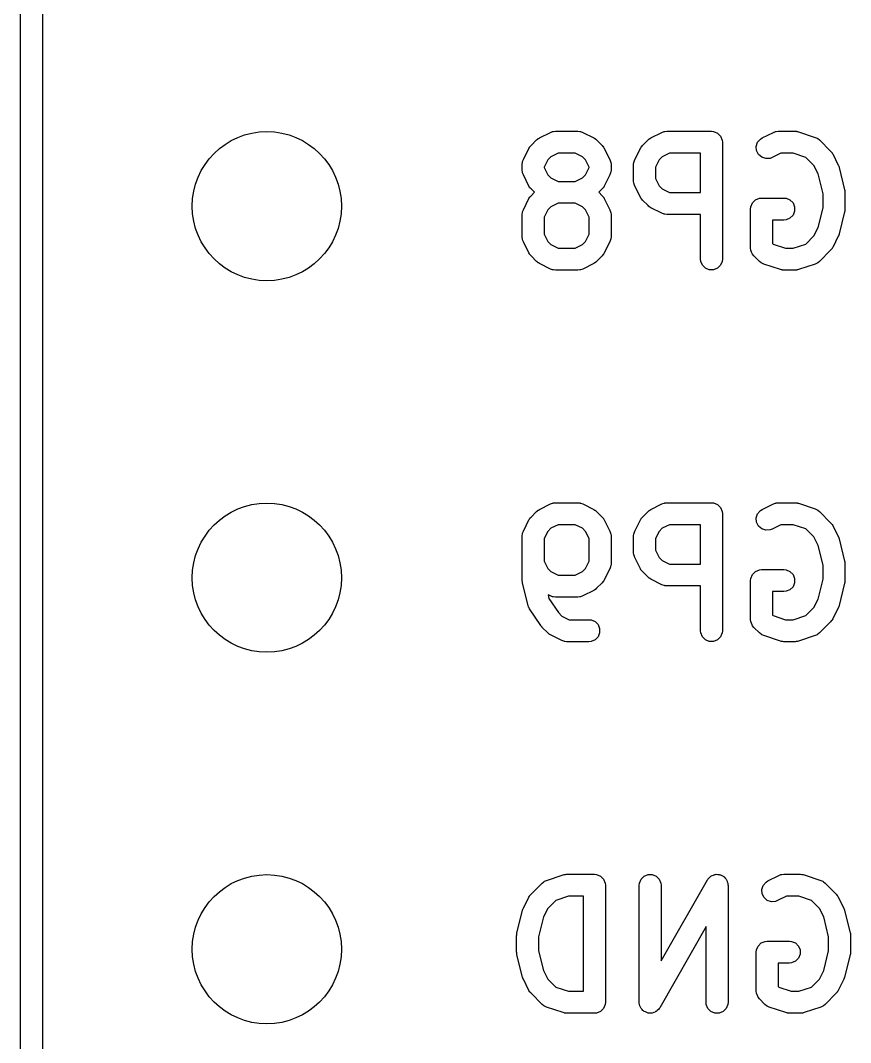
# Model space of a CAD drawing. Extents: x 101 to 222, y -128 to -44.
# Drawn here: x 198.82 to 204.49, y -82.81 to -75.82 of the extents above; entities that cross this region are included whole.
import ezdxf

# ---------------------------------------------------------------- set-up
doc = ezdxf.new("R2010")
doc.units = 0
doc.layers.add('BLACK', color=7, linetype='CONTINUOUS')

msp = doc.modelspace()

# ---------------------------------------------------------------- linework, layer by layer
at = {"layer": 'BLACK', "linetype": 'CONTINUOUS'}
for p, q in [((198.81625, -101.32375), (198.81625, -50.32375)), ((198.96625, -50.39875), (198.96625, -101.24875)), ((202.441518, -76.588963), (202.45525, -76.583708)), ((202.45525, -76.583708), (202.457937, -76.583517)), ((202.457937, -76.583517), (202.460427, -76.582486)), ((202.460427, -76.582486), (202.475059, -76.581045)), ((202.475059, -76.581045), (202.62744, -76.581045)), ((202.62744, -76.581045), (202.642072, -76.582486)), ((202.642072, -76.582486), (202.644561, -76.583517)), ((202.644561, -76.583517), (202.647249, -76.583708)), ((202.647249, -76.583708), (202.660981, -76.588963)), ((203.203422, -76.588963), (203.217154, -76.583708)), ((203.217154, -76.583708), (203.219841, -76.583517)), ((203.219841, -76.583517), (203.222331, -76.582486)), ((203.222331, -76.582486), (203.236963, -76.581045)), ((203.236963, -76.581045), (203.541725, -76.581045)), ((203.541725, -76.581045), (203.556357, -76.582486)), ((203.556357, -76.582486), (203.583393, -76.593685)), ((203.965327, -76.588963), (203.979059, -76.583708)), ((203.979059, -76.583708), (203.981746, -76.583517)), ((203.981746, -76.583517), (203.984236, -76.582486)), ((203.984236, -76.582486), (203.998868, -76.581045)), ((203.998868, -76.581045), (204.113154, -76.581045)), ((204.113154, -76.581045), (204.120559, -76.581774)), ((204.120559, -76.581774), (204.122534, -76.581634)), ((204.122534, -76.581634), (204.125131, -76.582224)), ((204.125131, -76.582224), (204.127786, -76.582486)), ((204.127786, -76.582486), (204.129617, -76.583244)), ((204.129617, -76.583244), (204.136871, -76.584894)), ((204.136871, -76.584894), (204.251157, -76.622989)), ((202.30774, -76.679202), (202.345835, -76.641107)), ((202.345835, -76.641107), (202.351584, -76.636388)), ((202.351584, -76.636388), (202.352884, -76.63489)), ((202.352884, -76.63489), (202.355143, -76.633468)), ((202.355143, -76.633468), (202.3572, -76.63178)), ((202.3572, -76.63178), (202.359027, -76.631022)), ((202.359027, -76.631022), (202.365327, -76.627058)), ((202.365327, -76.627058), (202.441518, -76.588963)), ((202.660981, -76.588963), (202.737171, -76.627058)), ((202.737171, -76.627058), (202.74347, -76.631022)), ((202.74347, -76.631022), (202.745298, -76.63178)), ((202.745298, -76.63178), (202.747354, -76.633468)), ((202.747354, -76.633468), (202.749614, -76.63489)), ((202.749614, -76.63489), (202.750913, -76.636388)), ((202.750913, -76.636388), (202.756663, -76.641107)), ((202.756663, -76.641107), (202.794758, -76.679202)), ((203.069645, -76.679202), (203.10774, -76.641107)), ((203.10774, -76.641107), (203.113489, -76.636388)), ((203.113489, -76.636388), (203.114789, -76.63489)), ((203.114789, -76.63489), (203.117048, -76.633468)), ((203.117048, -76.633468), (203.119105, -76.63178)), ((203.119105, -76.63178), (203.120932, -76.631022)), ((203.120932, -76.631022), (203.127232, -76.627058)), ((203.127232, -76.627058), (203.203422, -76.588963)), ((203.583393, -76.593685), (203.604085, -76.614377)), ((203.604085, -76.614377), (203.615284, -76.641413)), ((203.615284, -76.641413), (203.616725, -76.656045)), ((203.616725, -76.656045), (203.616725, -77.456045)), ((203.857521, -76.656998), (203.876694, -76.63489)), ((203.876694, -76.63489), (203.889137, -76.627058)), ((203.889137, -76.627058), (203.965327, -76.588963)), ((204.251157, -76.622989), (204.264582, -76.628983)), ((204.264582, -76.628983), (204.266617, -76.630748)), ((204.266617, -76.630748), (204.269108, -76.63178)), ((204.269108, -76.63178), (204.280473, -76.641107)), ((204.280473, -76.641107), (204.356663, -76.717297)), ((202.255596, -76.774885), (202.293691, -76.698694)), ((202.293691, -76.698694), (202.297655, -76.692394)), ((202.297655, -76.692394), (202.298413, -76.690567)), ((202.298413, -76.690567), (202.300101, -76.68851)), ((202.300101, -76.68851), (202.301523, -76.686251)), ((202.301523, -76.686251), (202.303021, -76.684951)), ((202.303021, -76.684951), (202.30774, -76.679202)), ((202.794758, -76.679202), (202.799478, -76.684954)), ((202.799478, -76.684954), (202.800974, -76.686251)), ((202.800974, -76.686251), (202.802393, -76.688505)), ((202.802393, -76.688505), (202.804085, -76.690567)), ((202.804085, -76.690567), (202.804843, -76.692397)), ((202.804843, -76.692397), (202.808807, -76.698694)), ((202.808807, -76.698694), (202.846903, -76.774884)), ((203.0175, -76.774885), (203.055596, -76.698694)), ((203.055596, -76.698694), (203.059559, -76.692397)), ((203.059559, -76.692397), (203.060318, -76.690567)), ((203.060318, -76.690567), (203.062009, -76.688505)), ((203.062009, -76.688505), (203.063429, -76.686251)), ((203.063429, -76.686251), (203.064924, -76.684954)), ((203.064924, -76.684954), (203.069645, -76.679202)), ((203.848267, -76.684759), (203.857521, -76.656998)), ((203.850341, -76.713949), (203.848267, -76.684759)), ((203.863428, -76.740124), (203.850341, -76.713949)), ((204.356663, -76.717297), (204.361383, -76.723047)), ((204.361383, -76.723047), (204.36288, -76.724346)), ((204.36288, -76.724346), (204.364299, -76.7266)), ((204.364299, -76.7266), (204.365991, -76.728662)), ((202.247678, -76.808426), (202.249119, -76.793794)), ((202.249119, -76.793794), (202.25015, -76.791304)), ((202.25015, -76.791304), (202.250341, -76.788617)), ((202.250341, -76.788617), (202.255596, -76.774885)), ((202.422412, -76.776661), (202.397678, -76.82613)), ((202.443294, -76.755779), (202.422412, -76.776661)), ((202.492764, -76.731045), (202.443294, -76.755779)), ((202.609735, -76.731045), (202.492764, -76.731045)), ((202.659203, -76.755779), (202.609735, -76.731045)), ((202.680086, -76.776662), (202.659203, -76.755779)), ((202.704821, -76.826131), (202.680086, -76.776662)), ((202.846903, -76.774884), (202.852158, -76.788616)), ((202.852158, -76.788616), (202.852349, -76.791305)), ((202.852349, -76.791305), (202.85338, -76.793794)), ((202.85338, -76.793794), (202.854821, -76.808426)), ((203.009582, -76.808426), (203.011023, -76.793794)), ((203.011023, -76.793794), (203.012053, -76.791305)), ((203.012053, -76.791305), (203.012245, -76.788616)), ((203.012245, -76.788616), (203.0175, -76.774885)), ((203.184317, -76.776661), (203.159582, -76.826131)), ((203.2052, -76.755779), (203.184317, -76.776661)), ((203.254668, -76.731045), (203.2052, -76.755779)), ((203.466725, -76.731045), (203.254668, -76.731045)), ((203.466725, -77.000092), (203.466725, -76.731045)), ((203.885536, -76.759297), (203.863428, -76.740124)), ((203.913297, -76.768551), (203.885536, -76.759297)), ((203.942487, -76.766477), (203.913297, -76.768551)), ((203.956219, -76.761222), (203.942487, -76.766477)), ((204.016573, -76.731045), (203.956219, -76.761222)), ((204.100984, -76.731045), (204.016573, -76.731045)), ((204.186926, -76.759692), (204.100984, -76.731045)), ((204.24199, -76.814756), (204.186926, -76.759692)), ((204.365991, -76.728662), (204.366749, -76.730494)), ((204.366749, -76.730494), (204.370712, -76.736789)), ((204.370712, -76.736789), (204.408807, -76.81298)), ((202.247678, -76.846521), (202.247678, -76.808426)), ((202.249119, -76.861153), (202.247678, -76.846521)), ((202.25015, -76.863642), (202.249119, -76.861153)), ((202.250341, -76.86633), (202.25015, -76.863642)), ((202.255596, -76.880062), (202.250341, -76.86633)), ((202.397678, -76.82613), (202.397678, -76.828816)), ((202.397678, -76.828816), (202.422412, -76.878284)), ((202.680085, -76.878285), (202.704821, -76.828815)), ((202.704821, -76.828815), (202.704821, -76.826131)), ((202.852157, -76.866331), (202.846902, -76.880063)), ((202.852347, -76.863644), (202.852157, -76.866331)), ((202.85338, -76.861153), (202.852347, -76.863644)), ((202.854821, -76.846521), (202.85338, -76.861153)), ((202.854821, -76.808426), (202.854821, -76.846521)), ((203.009582, -76.922711), (203.009582, -76.808426)), ((203.159582, -76.826131), (203.159582, -76.905005)), ((204.27096, -76.872695), (204.24199, -76.814756)), ((204.408807, -76.81298), (204.409216, -76.814049)), ((204.409216, -76.814049), (204.409539, -76.814485)), ((204.409539, -76.814485), (204.411737, -76.820636)), ((204.411737, -76.820636), (204.414062, -76.826712)), ((204.414062, -76.826712), (204.4141, -76.82725)), ((204.4141, -76.82725), (204.414486, -76.82833)), ((204.414486, -76.82833), (204.452582, -76.980712)), ((202.293691, -76.956252), (202.255596, -76.880062)), ((202.422412, -76.878284), (202.443295, -76.899168)), ((202.443295, -76.899168), (202.492764, -76.923902)), ((202.492764, -76.923902), (202.609735, -76.923902)), ((202.609735, -76.923902), (202.659202, -76.899168)), ((202.659202, -76.899168), (202.680085, -76.878285)), ((202.846902, -76.880063), (202.808807, -76.956253)), ((203.011023, -76.937343), (203.009582, -76.922711)), ((203.159582, -76.905005), (203.184317, -76.954475)), ((204.304821, -77.008137), (204.27096, -76.872695)), ((202.297654, -76.962548), (202.293691, -76.956252)), ((202.298412, -76.964378), (202.297654, -76.962548)), ((202.300101, -76.966436), (202.298412, -76.964378)), ((202.301523, -76.968695), (202.300101, -76.966436)), ((202.303021, -76.969994), (202.301523, -76.968695)), ((202.307739, -76.975743), (202.303021, -76.969994)), ((202.330897, -76.998901), (202.307739, -76.975743)), ((202.30774, -77.022059), (202.330897, -76.998901)), ((202.794759, -76.975743), (202.7716, -76.998901)), ((202.7716, -76.998901), (202.794758, -77.022059)), ((202.799479, -76.969991), (202.794759, -76.975743)), ((202.800974, -76.968695), (202.799479, -76.969991)), ((202.802393, -76.96644), (202.800974, -76.968695)), ((202.804086, -76.964378), (202.802393, -76.96644)), ((202.804844, -76.962547), (202.804086, -76.964378)), ((202.808807, -76.956253), (202.804844, -76.962547)), ((203.012053, -76.939831), (203.011023, -76.937343)), ((203.012245, -76.942521), (203.012053, -76.939831)), ((203.0175, -76.956252), (203.012245, -76.942521)), ((203.055596, -77.032443), (203.0175, -76.956252)), ((203.184317, -76.954475), (203.2052, -76.975358)), ((203.2052, -76.975358), (203.254668, -77.000092)), ((203.254668, -77.000092), (203.466725, -77.000092)), ((204.452582, -76.980712), (204.452957, -76.983248)), ((204.452957, -76.983248), (204.45338, -76.98427)), ((204.45338, -76.98427), (204.453922, -76.989782)), ((204.453922, -76.989782), (204.454732, -76.995256)), ((204.454732, -76.995256), (204.454569, -76.996348)), ((204.454569, -76.996348), (204.454821, -76.998902)), ((204.454821, -76.998902), (204.454821, -77.113188)), ((202.255596, -77.117742), (202.293691, -77.041551)), ((202.293691, -77.041551), (202.297655, -77.035251)), ((202.297655, -77.035251), (202.298413, -77.033424)), ((202.298413, -77.033424), (202.300101, -77.031367)), ((202.300101, -77.031367), (202.301523, -77.029108)), ((202.301523, -77.029108), (202.303021, -77.027808)), ((202.303021, -77.027808), (202.30774, -77.022059)), ((202.492764, -77.073902), (202.443294, -77.098636)), ((202.609735, -77.073902), (202.492764, -77.073902)), ((202.659203, -77.098636), (202.609735, -77.073902)), ((202.794758, -77.022059), (202.799478, -77.027811)), ((202.799478, -77.027811), (202.800974, -77.029108)), ((202.800974, -77.029108), (202.802393, -77.031362)), ((202.802393, -77.031362), (202.804085, -77.033424)), ((202.804085, -77.033424), (202.804843, -77.035254)), ((202.804843, -77.035254), (202.808807, -77.041551)), ((202.808807, -77.041551), (202.846903, -77.117741)), ((203.059559, -77.038739), (203.055596, -77.032443)), ((203.060318, -77.04057), (203.059559, -77.038739)), ((203.062009, -77.042631), (203.060318, -77.04057)), ((203.063429, -77.044886), (203.062009, -77.042631)), ((203.064924, -77.046182), (203.063429, -77.044886)), ((203.069645, -77.051935), (203.064924, -77.046182)), ((203.10774, -77.09003), (203.069645, -77.051935)), ((203.811023, -77.098556), (203.822222, -77.07152)), ((203.822222, -77.07152), (203.842914, -77.050828)), ((203.842914, -77.050828), (203.86995, -77.039629)), ((203.86995, -77.039629), (203.884582, -77.038188)), ((203.884582, -77.038188), (204.036963, -77.038188)), ((204.036963, -77.038188), (204.051595, -77.039629)), ((204.051595, -77.039629), (204.078631, -77.050828)), ((204.078631, -77.050828), (204.099323, -77.07152)), ((204.099323, -77.07152), (204.110522, -77.098556)), ((204.304821, -77.103952), (204.304821, -77.008137)), ((202.247678, -77.151283), (202.249119, -77.136651)), ((202.249119, -77.136651), (202.25015, -77.134161)), ((202.25015, -77.134161), (202.250341, -77.131474)), ((202.250341, -77.131474), (202.255596, -77.117742)), ((202.422412, -77.119518), (202.397678, -77.168987)), ((202.443294, -77.098636), (202.422412, -77.119518)), ((202.680086, -77.119519), (202.659203, -77.098636)), ((202.704821, -77.168988), (202.680086, -77.119519)), ((202.846903, -77.117741), (202.852158, -77.131473)), ((202.852158, -77.131473), (202.852349, -77.134162)), ((202.852349, -77.134162), (202.85338, -77.136651)), ((202.85338, -77.136651), (202.854821, -77.151283)), ((203.113489, -77.094748), (203.10774, -77.09003)), ((203.114789, -77.096247), (203.113489, -77.094748)), ((203.117048, -77.097668), (203.114789, -77.096247)), ((203.119105, -77.099357), (203.117048, -77.097668)), ((203.120932, -77.100114), (203.119105, -77.099357)), ((203.127232, -77.104079), (203.120932, -77.100114)), ((203.203422, -77.142174), (203.127232, -77.104079)), ((203.217154, -77.147429), (203.203422, -77.142174)), ((203.809582, -77.113188), (203.811023, -77.098556)), ((203.809582, -77.379854), (203.809582, -77.113188)), ((204.110522, -77.12782), (204.099323, -77.154856)), ((204.110522, -77.098556), (204.110522, -77.12782)), ((204.27096, -77.239393), (204.304821, -77.103952)), ((204.452582, -77.131378), (204.414486, -77.28376)), ((204.452957, -77.128841), (204.452582, -77.131378)), ((204.45338, -77.12782), (204.452957, -77.128841)), ((204.453922, -77.122307), (204.45338, -77.12782)), ((204.454732, -77.116834), (204.453922, -77.122307)), ((204.454821, -77.113188), (204.454569, -77.115741)), ((204.454569, -77.115741), (204.454732, -77.116834)), ((202.247678, -77.303664), (202.247678, -77.151283)), ((202.397678, -77.168987), (202.397678, -77.285959)), ((202.704821, -77.285958), (202.704821, -77.168988)), ((202.854821, -77.151283), (202.854821, -77.303664)), ((203.219841, -77.147619), (203.217154, -77.147429)), ((203.222331, -77.148651), (203.219841, -77.147619)), ((203.236963, -77.150092), (203.222331, -77.148651)), ((203.466725, -77.150092), (203.236963, -77.150092)), ((203.466725, -77.456045), (203.466725, -77.150092)), ((204.036963, -77.188188), (203.959582, -77.188188)), ((203.959582, -77.188188), (203.959582, -77.348788)), ((204.051595, -77.186747), (204.036963, -77.188188)), ((204.078631, -77.175548), (204.051595, -77.186747)), ((204.099323, -77.154856), (204.078631, -77.175548)), ((204.24199, -77.297332), (204.27096, -77.239393)), ((204.414062, -77.285378), (204.411737, -77.291453)), ((204.4141, -77.284839), (204.414062, -77.285378)), ((204.414486, -77.28376), (204.4141, -77.284839)), ((202.249119, -77.318296), (202.247678, -77.303664)), ((202.25015, -77.320785), (202.249119, -77.318296)), ((202.250341, -77.323473), (202.25015, -77.320785)), ((202.255596, -77.337205), (202.250341, -77.323473)), ((202.293691, -77.413395), (202.255596, -77.337205)), ((202.397678, -77.285959), (202.422412, -77.335427)), ((202.422412, -77.335427), (202.443295, -77.356311)), ((202.659202, -77.356311), (202.680085, -77.335428)), ((202.680085, -77.335428), (202.704821, -77.285958)), ((202.846902, -77.337206), (202.808807, -77.413396)), ((202.852157, -77.323474), (202.846902, -77.337206)), ((202.852347, -77.320787), (202.852157, -77.323474)), ((202.85338, -77.318296), (202.852347, -77.320787)), ((202.854821, -77.303664), (202.85338, -77.318296)), ((203.959582, -77.348788), (203.963192, -77.352398)), ((203.963192, -77.352398), (204.049133, -77.381045)), ((204.100984, -77.381045), (204.186925, -77.352398)), ((204.186925, -77.352398), (204.24199, -77.297332)), ((204.408807, -77.29911), (204.370712, -77.3753)), ((204.409216, -77.29804), (204.408807, -77.29911)), ((204.409539, -77.297605), (204.409216, -77.29804)), ((204.411737, -77.291453), (204.409539, -77.297605)), ((202.297654, -77.419691), (202.293691, -77.413395)), ((202.298412, -77.421521), (202.297654, -77.419691)), ((202.300101, -77.423579), (202.298412, -77.421521)), ((202.301523, -77.425838), (202.300101, -77.423579)), ((202.443295, -77.356311), (202.492764, -77.381045)), ((202.492764, -77.381045), (202.609735, -77.381045)), ((202.609735, -77.381045), (202.659202, -77.356311)), ((202.802393, -77.423583), (202.800974, -77.425838)), ((202.804086, -77.421521), (202.802393, -77.423583)), ((202.804844, -77.41969), (202.804086, -77.421521)), ((202.808807, -77.413396), (202.804844, -77.41969)), ((203.811023, -77.394486), (203.809582, -77.379854)), ((203.816172, -77.406916), (203.811023, -77.394486)), ((203.822222, -77.421522), (203.816172, -77.406916)), ((203.831549, -77.432887), (203.822222, -77.421522)), ((204.049133, -77.381045), (204.100984, -77.381045)), ((204.356664, -77.394791), (204.280473, -77.470983)), ((204.361381, -77.389042), (204.356664, -77.394791)), ((204.36288, -77.387743), (204.361381, -77.389042)), ((204.364301, -77.385484), (204.36288, -77.387743)), ((204.365991, -77.383426), (204.364301, -77.385484)), ((204.366748, -77.381596), (204.365991, -77.383426)), ((204.370712, -77.3753), (204.366748, -77.381596)), ((202.303021, -77.427137), (202.301523, -77.425838)), ((202.307739, -77.432886), (202.303021, -77.427137)), ((202.345834, -77.470982), (202.307739, -77.432886)), ((202.351585, -77.475702), (202.345834, -77.470982)), ((202.352884, -77.4772), (202.351585, -77.475702)), ((202.355139, -77.478619), (202.352884, -77.4772)), ((202.357199, -77.48031), (202.355139, -77.478619)), ((202.359029, -77.481068), (202.357199, -77.48031)), ((202.365327, -77.485032), (202.359029, -77.481068)), ((202.441518, -77.523127), (202.365327, -77.485032)), ((202.737171, -77.485032), (202.660981, -77.523127)), ((202.74347, -77.481067), (202.737171, -77.485032)), ((202.745298, -77.48031), (202.74347, -77.481067)), ((202.747354, -77.478622), (202.745298, -77.48031)), ((202.749614, -77.4772), (202.747354, -77.478622)), ((202.750914, -77.4757), (202.749614, -77.4772)), ((202.756664, -77.470982), (202.750914, -77.4757)), ((202.794759, -77.432886), (202.756664, -77.470982)), ((202.799479, -77.427134), (202.794759, -77.432886)), ((202.800974, -77.425838), (202.799479, -77.427134)), ((203.468166, -77.470677), (203.466725, -77.456045)), ((203.479365, -77.497713), (203.468166, -77.470677)), ((203.615284, -77.470677), (203.604085, -77.497713)), ((203.616725, -77.456045), (203.615284, -77.470677)), ((203.869645, -77.470983), (203.831549, -77.432887)), ((203.88101, -77.480311), (203.869645, -77.470983)), ((203.8835, -77.481342), (203.88101, -77.480311)), ((203.885535, -77.483107), (203.8835, -77.481342)), ((203.898961, -77.489101), (203.885535, -77.483107)), ((204.013246, -77.527196), (203.898961, -77.489101)), ((204.251157, -77.489101), (204.136871, -77.527196)), ((204.264582, -77.483107), (204.251157, -77.489101)), ((204.266617, -77.481341), (204.264582, -77.483107)), ((204.269108, -77.48031), (204.266617, -77.481341)), ((204.280473, -77.470983), (204.269108, -77.48031)), ((202.45525, -77.528382), (202.441518, -77.523127)), ((202.457937, -77.528572), (202.45525, -77.528382)), ((202.460427, -77.529604), (202.457937, -77.528572)), ((202.475059, -77.531045), (202.460427, -77.529604)), ((202.62744, -77.531045), (202.475059, -77.531045)), ((202.642072, -77.529604), (202.62744, -77.531045)), ((202.644561, -77.528572), (202.642072, -77.529604)), ((202.647249, -77.528382), (202.644561, -77.528572)), ((202.660981, -77.523127), (202.647249, -77.528382)), ((203.500057, -77.518405), (203.479365, -77.497713)), ((203.527093, -77.529604), (203.500057, -77.518405)), ((203.556357, -77.529604), (203.527093, -77.529604)), ((203.583393, -77.518405), (203.556357, -77.529604)), ((203.604085, -77.497713), (203.583393, -77.518405)), ((204.020499, -77.528845), (204.013246, -77.527196)), ((204.022331, -77.529604), (204.020499, -77.528845)), ((204.024985, -77.529865), (204.022331, -77.529604)), ((204.027583, -77.530456), (204.024985, -77.529865)), ((204.029557, -77.530315), (204.027583, -77.530456)), ((204.036963, -77.531045), (204.029557, -77.530315)), ((204.113154, -77.531045), (204.036963, -77.531045)), ((204.120559, -77.530315), (204.113154, -77.531045)), ((204.122534, -77.530456), (204.120559, -77.530315)), ((204.125131, -77.529865), (204.122534, -77.530456)), ((204.127786, -77.529604), (204.125131, -77.529865)), ((204.129617, -77.528845), (204.127786, -77.529604)), ((204.136871, -77.527196), (204.129617, -77.528845)), ((202.355143, -79.173468), (202.3572, -79.17178)), ((202.3572, -79.17178), (202.359027, -79.171022)), ((202.359027, -79.171022), (202.365327, -79.167058)), ((202.365327, -79.167058), (202.441518, -79.128963)), ((202.441518, -79.128963), (202.45525, -79.123708)), ((202.45525, -79.123708), (202.457937, -79.123517)), ((202.457937, -79.123517), (202.460427, -79.122486)), ((202.460427, -79.122486), (202.475059, -79.121045)), ((202.475059, -79.121045), (202.62744, -79.121045)), ((202.62744, -79.121045), (202.642072, -79.122486)), ((202.642072, -79.122486), (202.644561, -79.123517)), ((202.644561, -79.123517), (202.647249, -79.123708)), ((202.647249, -79.123708), (202.660981, -79.128963)), ((202.660981, -79.128963), (202.737171, -79.167058)), ((202.737171, -79.167058), (202.74347, -79.171022)), ((202.74347, -79.171022), (202.745298, -79.17178)), ((202.745298, -79.17178), (202.747354, -79.173468)), ((203.117048, -79.173468), (203.119105, -79.17178)), ((203.119105, -79.17178), (203.120932, -79.171022)), ((203.120932, -79.171022), (203.127232, -79.167058)), ((203.127232, -79.167058), (203.203422, -79.128963)), ((203.203422, -79.128963), (203.217154, -79.123708)), ((203.217154, -79.123708), (203.219841, -79.123517)), ((203.219841, -79.123517), (203.222331, -79.122486)), ((203.222331, -79.122486), (203.236963, -79.121045)), ((203.236963, -79.121045), (203.541725, -79.121045)), ((203.541725, -79.121045), (203.556357, -79.122486)), ((203.556357, -79.122486), (203.583393, -79.133685)), ((203.583393, -79.133685), (203.604085, -79.154377)), ((203.604085, -79.154377), (203.615284, -79.181413)), ((203.876694, -79.17489), (203.889137, -79.167058)), ((203.889137, -79.167058), (203.965327, -79.128963)), ((203.965327, -79.128963), (203.979059, -79.123708)), ((203.979059, -79.123708), (203.981746, -79.123517)), ((203.981746, -79.123517), (203.984236, -79.122486)), ((203.984236, -79.122486), (203.998868, -79.121045)), ((203.998868, -79.121045), (204.113154, -79.121045)), ((204.113154, -79.121045), (204.120559, -79.121774)), ((204.120559, -79.121774), (204.122534, -79.121634)), ((204.122534, -79.121634), (204.125131, -79.122224)), ((204.125131, -79.122224), (204.127786, -79.122486)), ((204.127786, -79.122486), (204.129617, -79.123244)), ((204.129617, -79.123244), (204.136871, -79.124894)), ((204.136871, -79.124894), (204.251157, -79.162989)), ((204.251157, -79.162989), (204.264582, -79.168983)), ((204.264582, -79.168983), (204.266617, -79.170748)), ((204.266617, -79.170748), (204.269108, -79.17178)), ((204.269108, -79.17178), (204.280473, -79.181107)), ((202.255596, -79.314885), (202.293691, -79.238694)), ((202.293691, -79.238694), (202.297655, -79.232394)), ((202.297655, -79.232394), (202.298413, -79.230567)), ((202.298413, -79.230567), (202.300101, -79.22851)), ((202.300101, -79.22851), (202.301523, -79.226251)), ((202.301523, -79.226251), (202.303021, -79.224951)), ((202.303021, -79.224951), (202.30774, -79.219202)), ((202.30774, -79.219202), (202.345835, -79.181107)), ((202.345835, -79.181107), (202.351584, -79.176388)), ((202.351584, -79.176388), (202.352884, -79.17489)), ((202.352884, -79.17489), (202.355143, -79.173468)), ((202.747354, -79.173468), (202.749614, -79.17489)), ((202.749614, -79.17489), (202.750913, -79.176388)), ((202.750913, -79.176388), (202.756663, -79.181107)), ((202.756663, -79.181107), (202.794758, -79.219202)), ((202.794758, -79.219202), (202.799478, -79.224954)), ((202.799478, -79.224954), (202.800974, -79.226251)), ((202.800974, -79.226251), (202.802393, -79.228505)), ((202.802393, -79.228505), (202.804085, -79.230567)), ((202.804085, -79.230567), (202.804843, -79.232397)), ((202.804843, -79.232397), (202.808807, -79.238694)), ((202.808807, -79.238694), (202.846903, -79.314884)), ((203.0175, -79.314885), (203.055596, -79.238694)), ((203.055596, -79.238694), (203.059559, -79.232397)), ((203.059559, -79.232397), (203.060318, -79.230567)), ((203.060318, -79.230567), (203.062009, -79.228505)), ((203.062009, -79.228505), (203.063429, -79.226251)), ((203.063429, -79.226251), (203.064924, -79.224954)), ((203.064924, -79.224954), (203.069645, -79.219202)), ((203.069645, -79.219202), (203.10774, -79.181107)), ((203.10774, -79.181107), (203.113489, -79.176388)), ((203.113489, -79.176388), (203.114789, -79.17489)), ((203.114789, -79.17489), (203.117048, -79.173468)), ((203.615284, -79.181413), (203.616725, -79.196045)), ((203.616725, -79.196045), (203.616725, -79.996045)), ((203.848267, -79.224759), (203.857521, -79.196998)), ((203.850341, -79.253949), (203.848267, -79.224759)), ((203.857521, -79.196998), (203.876694, -79.17489)), ((204.280473, -79.181107), (204.356663, -79.257297)), ((202.443294, -79.295779), (202.422412, -79.316661)), ((202.492764, -79.271045), (202.443294, -79.295779)), ((202.609735, -79.271045), (202.492764, -79.271045)), ((202.659203, -79.295779), (202.609735, -79.271045)), ((202.680086, -79.316662), (202.659203, -79.295779)), ((203.2052, -79.295779), (203.184317, -79.316661)), ((203.254668, -79.271045), (203.2052, -79.295779)), ((203.466725, -79.271045), (203.254668, -79.271045)), ((203.466725, -79.540092), (203.466725, -79.271045)), ((203.863428, -79.280124), (203.850341, -79.253949)), ((203.885536, -79.299297), (203.863428, -79.280124)), ((203.913297, -79.308551), (203.885536, -79.299297)), ((203.942487, -79.306477), (203.913297, -79.308551)), ((203.956219, -79.301222), (203.942487, -79.306477)), ((204.016573, -79.271045), (203.956219, -79.301222)), ((204.100984, -79.271045), (204.016573, -79.271045)), ((204.186926, -79.299692), (204.100984, -79.271045)), ((204.24199, -79.354756), (204.186926, -79.299692)), ((204.356663, -79.257297), (204.361383, -79.263047)), ((204.361383, -79.263047), (204.36288, -79.264346)), ((204.36288, -79.264346), (204.364299, -79.2666)), ((204.364299, -79.2666), (204.365991, -79.268662)), ((204.365991, -79.268662), (204.366749, -79.270494)), ((204.366749, -79.270494), (204.370712, -79.276789)), ((204.370712, -79.276789), (204.408807, -79.35298)), ((202.247678, -79.348426), (202.249119, -79.333794)), ((202.247678, -79.653188), (202.247678, -79.348426)), ((202.249119, -79.333794), (202.25015, -79.331304)), ((202.25015, -79.331304), (202.250341, -79.328617)), ((202.250341, -79.328617), (202.255596, -79.314885)), ((202.422412, -79.316661), (202.397678, -79.36613)), ((202.397678, -79.36613), (202.397678, -79.521197)), ((202.704821, -79.366131), (202.680086, -79.316662)), ((202.704821, -79.521196), (202.704821, -79.366131)), ((202.846903, -79.314884), (202.852158, -79.328616)), ((202.852158, -79.328616), (202.852349, -79.331305)), ((202.852349, -79.331305), (202.85338, -79.333794)), ((202.85338, -79.333794), (202.854821, -79.348426)), ((202.854821, -79.348426), (202.854821, -79.538902)), ((203.009582, -79.348426), (203.011023, -79.333794)), ((203.009582, -79.462711), (203.009582, -79.348426)), ((203.011023, -79.333794), (203.012053, -79.331305)), ((203.012053, -79.331305), (203.012245, -79.328616)), ((203.012245, -79.328616), (203.0175, -79.314885)), ((203.184317, -79.316661), (203.159582, -79.366131)), ((203.159582, -79.366131), (203.159582, -79.445005)), ((204.27096, -79.412695), (204.24199, -79.354756)), ((204.408807, -79.35298), (204.409216, -79.354049)), ((204.409216, -79.354049), (204.409539, -79.354485)), ((204.409539, -79.354485), (204.411737, -79.360636)), ((204.411737, -79.360636), (204.414062, -79.366712)), ((204.414062, -79.366712), (204.4141, -79.36725)), ((204.4141, -79.36725), (204.414486, -79.36833)), ((204.414486, -79.36833), (204.452582, -79.520712)), ((203.159582, -79.445005), (203.184317, -79.494475)), ((204.304821, -79.548137), (204.27096, -79.412695)), ((202.397678, -79.521197), (202.422412, -79.570665)), ((202.680085, -79.570666), (202.704821, -79.521196)), ((203.011023, -79.477343), (203.009582, -79.462711)), ((203.012053, -79.479831), (203.011023, -79.477343)), ((203.012245, -79.482521), (203.012053, -79.479831)), ((203.0175, -79.496252), (203.012245, -79.482521)), ((203.055596, -79.572443), (203.0175, -79.496252)), ((203.184317, -79.494475), (203.2052, -79.515358)), ((203.2052, -79.515358), (203.254668, -79.540092)), ((204.452582, -79.520712), (204.452957, -79.523248)), ((202.422412, -79.570665), (202.443295, -79.591549)), ((202.443295, -79.591549), (202.492764, -79.616283)), ((202.609735, -79.616283), (202.659202, -79.591549)), ((202.659202, -79.591549), (202.680085, -79.570666)), ((202.846902, -79.572444), (202.808807, -79.648634)), ((202.852157, -79.558712), (202.846902, -79.572444)), ((202.852347, -79.556025), (202.852157, -79.558712)), ((202.85338, -79.553534), (202.852347, -79.556025)), ((202.854821, -79.538902), (202.85338, -79.553534)), ((203.059559, -79.578739), (203.055596, -79.572443)), ((203.060318, -79.58057), (203.059559, -79.578739)), ((203.062009, -79.582631), (203.060318, -79.58057)), ((203.063429, -79.584886), (203.062009, -79.582631)), ((203.064924, -79.586182), (203.063429, -79.584886)), ((203.069645, -79.591935), (203.064924, -79.586182)), ((203.254668, -79.540092), (203.466725, -79.540092)), ((203.822222, -79.61152), (203.842914, -79.590828)), ((203.842914, -79.590828), (203.86995, -79.579629)), ((203.86995, -79.579629), (203.884582, -79.578188)), ((203.884582, -79.578188), (204.036963, -79.578188)), ((204.036963, -79.578188), (204.051595, -79.579629)), ((204.051595, -79.579629), (204.078631, -79.590828)), ((204.078631, -79.590828), (204.099323, -79.61152)), ((204.304821, -79.643952), (204.304821, -79.548137)), ((204.452957, -79.523248), (204.45338, -79.52427)), ((204.45338, -79.52427), (204.453922, -79.529782)), ((204.453922, -79.529782), (204.454732, -79.535256)), ((204.454732, -79.535256), (204.454569, -79.536348)), ((204.454569, -79.536348), (204.454821, -79.538902)), ((204.454821, -79.538902), (204.454821, -79.653188)), ((202.247929, -79.655741), (202.247678, -79.653188)), ((202.247767, -79.656833), (202.247929, -79.655741)), ((202.248575, -79.662305), (202.247767, -79.656833)), ((202.492764, -79.616283), (202.609735, -79.616283)), ((202.800974, -79.661076), (202.799479, -79.662372)), ((202.802393, -79.658821), (202.800974, -79.661076)), ((202.804086, -79.656759), (202.802393, -79.658821)), ((202.804844, -79.654928), (202.804086, -79.656759)), ((202.808807, -79.648634), (202.804844, -79.654928)), ((203.10774, -79.63003), (203.069645, -79.591935)), ((203.113489, -79.634748), (203.10774, -79.63003)), ((203.114789, -79.636247), (203.113489, -79.634748)), ((203.117048, -79.637668), (203.114789, -79.636247)), ((203.119105, -79.639357), (203.117048, -79.637668)), ((203.120932, -79.640114), (203.119105, -79.639357)), ((203.127232, -79.644079), (203.120932, -79.640114)), ((203.203422, -79.682174), (203.127232, -79.644079)), ((203.809582, -79.653188), (203.811023, -79.638556)), ((203.809582, -79.919854), (203.809582, -79.653188)), ((203.811023, -79.638556), (203.822222, -79.61152)), ((204.099323, -79.61152), (204.110522, -79.638556)), ((204.110522, -79.638556), (204.110522, -79.66782)), ((204.27096, -79.779393), (204.304821, -79.643952)), ((204.454732, -79.656834), (204.453922, -79.662307)), ((204.454821, -79.653188), (204.454569, -79.655741)), ((204.454569, -79.655741), (204.454732, -79.656834)), ((202.249119, -79.66782), (202.248575, -79.662305)), ((202.249542, -79.668841), (202.249119, -79.66782)), ((202.249917, -79.671378), (202.249542, -79.668841)), ((202.288012, -79.823759), (202.249917, -79.671378)), ((202.737171, -79.72027), (202.660981, -79.758365)), ((202.74347, -79.716305), (202.737171, -79.72027)), ((202.745298, -79.715548), (202.74347, -79.716305)), ((202.747354, -79.71386), (202.745298, -79.715548)), ((202.749614, -79.712438), (202.747354, -79.71386)), ((202.750914, -79.710938), (202.749614, -79.712438)), ((202.756664, -79.70622), (202.750914, -79.710938)), ((202.794759, -79.668124), (202.756664, -79.70622)), ((202.799479, -79.662372), (202.794759, -79.668124)), ((203.217154, -79.687429), (203.203422, -79.682174)), ((203.219841, -79.687619), (203.217154, -79.687429)), ((203.222331, -79.688651), (203.219841, -79.687619)), ((203.236963, -79.690092), (203.222331, -79.688651)), ((203.466725, -79.690092), (203.236963, -79.690092)), ((203.466725, -79.996045), (203.466725, -79.690092)), ((204.036963, -79.728188), (203.959582, -79.728188)), ((203.959582, -79.728188), (203.959582, -79.888788)), ((204.051595, -79.726747), (204.036963, -79.728188)), ((204.078631, -79.715548), (204.051595, -79.726747)), ((204.099323, -79.694856), (204.078631, -79.715548)), ((204.110522, -79.66782), (204.099323, -79.694856)), ((204.452582, -79.671378), (204.414486, -79.82376)), ((204.452957, -79.668841), (204.452582, -79.671378)), ((204.45338, -79.66782), (204.452957, -79.668841)), ((204.453922, -79.662307), (204.45338, -79.66782)), ((202.441518, -79.758365), (202.424103, -79.749658)), ((202.424103, -79.749658), (202.430383, -79.774775)), ((202.430383, -79.774775), (202.495249, -79.872074)), ((202.45525, -79.76362), (202.441518, -79.758365)), ((202.457937, -79.76381), (202.45525, -79.76362)), ((202.460427, -79.764842), (202.457937, -79.76381)), ((202.475059, -79.766283), (202.460427, -79.764842)), ((202.62744, -79.766283), (202.475059, -79.766283)), ((202.642072, -79.764842), (202.62744, -79.766283)), ((202.644561, -79.76381), (202.642072, -79.764842)), ((202.647249, -79.76362), (202.644561, -79.76381)), ((202.660981, -79.758365), (202.647249, -79.76362)), ((204.24199, -79.837332), (204.27096, -79.779393)), ((202.291092, -79.832381), (202.288012, -79.823759)), ((202.291452, -79.834198), (202.291092, -79.832381)), ((202.29233, -79.835845), (202.291452, -79.834198)), ((202.292959, -79.837605), (202.29233, -79.835845)), ((202.294062, -79.839093), (202.292959, -79.837605)), ((202.298369, -79.847172), (202.294062, -79.839093)), ((202.374559, -79.961456), (202.298369, -79.847172)), ((204.186925, -79.892398), (204.24199, -79.837332)), ((204.408807, -79.83911), (204.370712, -79.9153)), ((204.409216, -79.83804), (204.408807, -79.83911)), ((204.409539, -79.837605), (204.409216, -79.83804)), ((204.411737, -79.831453), (204.409539, -79.837605)), ((204.414062, -79.825378), (204.411737, -79.831453)), ((204.4141, -79.824839), (204.414062, -79.825378)), ((204.414486, -79.82376), (204.4141, -79.824839)), ((202.495249, -79.872074), (202.519486, -79.896311)), ((202.519486, -79.896311), (202.568954, -79.921045)), ((202.568954, -79.921045), (202.70363, -79.921045)), ((202.70363, -79.921045), (202.718262, -79.922486)), ((202.718262, -79.922486), (202.745298, -79.933685)), ((202.745298, -79.933685), (202.76599, -79.954377)), ((203.811023, -79.934486), (203.809582, -79.919854)), ((203.812537, -79.938141), (203.811023, -79.934486)), ((203.822222, -79.961522), (203.812537, -79.938141)), ((203.959582, -79.888788), (203.963192, -79.892398)), ((203.963192, -79.892398), (204.049133, -79.921045)), ((204.049133, -79.921045), (204.100984, -79.921045)), ((204.100984, -79.921045), (204.186925, -79.892398)), ((204.356664, -79.934791), (204.280473, -80.010983)), ((204.361381, -79.929042), (204.356664, -79.934791)), ((204.36288, -79.927743), (204.361381, -79.929042)), ((204.364301, -79.925484), (204.36288, -79.927743)), ((204.365991, -79.923426), (204.364301, -79.925484)), ((204.366748, -79.921596), (204.365991, -79.923426)), ((204.370712, -79.9153), (204.366748, -79.921596)), ((202.374592, -79.961497), (202.374559, -79.961456)), ((202.374603, -79.961522), (202.374592, -79.961497)), ((202.379244, -79.967178), (202.374603, -79.961522)), ((202.383874, -79.972831), (202.379244, -79.967178)), ((202.383896, -79.972845), (202.383874, -79.972831)), ((202.38393, -79.972887), (202.383896, -79.972845)), ((202.422026, -80.010983), (202.38393, -79.972887)), ((202.427776, -80.015703), (202.422026, -80.010983)), ((202.76599, -79.954377), (202.777189, -79.981413)), ((202.777189, -80.010677), (202.76599, -80.037713)), ((202.777189, -79.981413), (202.777189, -80.010677)), ((203.468166, -80.010677), (203.466725, -79.996045)), ((203.479365, -80.037713), (203.468166, -80.010677)), ((203.615284, -80.010677), (203.604085, -80.037713)), ((203.616725, -79.996045), (203.615284, -80.010677)), ((203.831549, -79.972887), (203.822222, -79.961522)), ((203.869645, -80.010983), (203.831549, -79.972887)), ((203.88101, -80.020311), (203.869645, -80.010983)), ((204.280473, -80.010983), (204.269108, -80.02031)), ((202.429075, -80.0172), (202.427776, -80.015703)), ((202.431329, -80.018619), (202.429075, -80.0172)), ((202.433391, -80.020311), (202.431329, -80.018619)), ((202.435223, -80.021069), (202.433391, -80.020311)), ((202.441518, -80.025032), (202.435223, -80.021069)), ((202.517708, -80.063127), (202.441518, -80.025032)), ((202.53144, -80.068382), (202.517708, -80.063127)), ((202.534127, -80.068572), (202.53144, -80.068382)), ((202.536617, -80.069604), (202.534127, -80.068572)), ((202.551249, -80.071045), (202.536617, -80.069604)), ((202.70363, -80.071045), (202.551249, -80.071045)), ((202.718262, -80.069604), (202.70363, -80.071045)), ((202.745298, -80.058405), (202.718262, -80.069604)), ((202.76599, -80.037713), (202.745298, -80.058405)), ((203.500057, -80.058405), (203.479365, -80.037713)), ((203.527093, -80.069604), (203.500057, -80.058405)), ((203.556357, -80.069604), (203.527093, -80.069604)), ((203.583393, -80.058405), (203.556357, -80.069604)), ((203.604085, -80.037713), (203.583393, -80.058405)), ((203.8835, -80.021342), (203.88101, -80.020311)), ((203.885535, -80.023107), (203.8835, -80.021342)), ((203.898961, -80.029101), (203.885535, -80.023107)), ((204.013246, -80.067196), (203.898961, -80.029101)), ((204.020499, -80.068845), (204.013246, -80.067196)), ((204.022331, -80.069604), (204.020499, -80.068845)), ((204.024985, -80.069865), (204.022331, -80.069604)), ((204.027583, -80.070456), (204.024985, -80.069865)), ((204.029557, -80.070315), (204.027583, -80.070456)), ((204.036963, -80.071045), (204.029557, -80.070315)), ((204.113154, -80.071045), (204.036963, -80.071045)), ((204.120559, -80.070315), (204.113154, -80.071045)), ((204.122534, -80.070456), (204.120559, -80.070315)), ((204.125131, -80.069865), (204.122534, -80.070456)), ((204.127786, -80.069604), (204.125131, -80.069865)), ((204.129617, -80.068845), (204.127786, -80.069604)), ((204.136871, -80.067196), (204.129617, -80.068845)), ((204.251157, -80.029101), (204.136871, -80.067196)), ((204.264582, -80.023107), (204.251157, -80.029101)), ((204.266617, -80.021341), (204.264582, -80.023107)), ((204.269108, -80.02031), (204.266617, -80.021341)), ((202.413246, -81.702989), (202.527532, -81.664894)), ((202.527532, -81.664894), (202.534785, -81.663244)), ((202.534785, -81.663244), (202.536617, -81.662486)), ((202.536617, -81.662486), (202.539271, -81.662224)), ((202.539271, -81.662224), (202.541869, -81.661634)), ((202.541869, -81.661634), (202.543843, -81.661774)), ((202.543843, -81.661774), (202.551249, -81.661045)), ((202.551249, -81.661045), (202.741725, -81.661045)), ((202.741725, -81.661045), (202.756357, -81.662486)), ((202.756357, -81.662486), (202.783393, -81.673685)), ((202.783393, -81.673685), (202.804085, -81.694377)), ((203.060317, -81.694377), (203.081009, -81.673685)), ((203.081009, -81.673685), (203.108045, -81.662486)), ((203.108045, -81.662486), (203.137309, -81.662486)), ((203.137309, -81.662486), (203.164345, -81.673685)), ((203.164345, -81.673685), (203.185037, -81.694377)), ((203.518859, -81.692977), (203.523212, -81.686845)), ((203.523212, -81.686845), (203.5311, -81.680736)), ((203.5311, -81.680736), (203.538152, -81.673685)), ((203.538152, -81.673685), (203.54257, -81.671854)), ((203.54257, -81.671854), (203.54635, -81.668928)), ((203.54635, -81.668928), (203.555971, -81.666303)), ((203.555971, -81.666303), (203.565188, -81.662486)), ((203.565188, -81.662486), (203.569969, -81.662486)), ((203.569969, -81.662486), (203.574581, -81.661228)), ((203.574581, -81.661228), (203.584478, -81.662486)), ((203.584478, -81.662486), (203.594452, -81.662486)), ((203.594452, -81.662486), (203.598867, -81.664315)), ((203.598867, -81.664315), (203.603611, -81.664918)), ((203.603611, -81.664918), (203.612275, -81.669868)), ((203.612275, -81.669868), (203.621488, -81.673685)), ((203.621488, -81.673685), (203.624866, -81.677063)), ((203.624866, -81.677063), (203.62902, -81.679437)), ((203.62902, -81.679437), (203.635129, -81.687326)), ((203.635129, -81.687326), (203.64218, -81.694377)), ((203.927232, -81.707058), (204.003422, -81.668963)), ((204.003422, -81.668963), (204.017154, -81.663708)), ((204.017154, -81.663708), (204.019841, -81.663517)), ((204.019841, -81.663517), (204.022331, -81.662486)), ((204.022331, -81.662486), (204.036963, -81.661045)), ((204.036963, -81.661045), (204.151249, -81.661045)), ((204.151249, -81.661045), (204.158654, -81.661774)), ((204.158654, -81.661774), (204.160629, -81.661634)), ((204.160629, -81.661634), (204.163226, -81.662224)), ((204.163226, -81.662224), (204.165881, -81.662486)), ((204.165881, -81.662486), (204.167712, -81.663244)), ((204.167712, -81.663244), (204.174966, -81.664894)), ((204.174966, -81.664894), (204.289252, -81.702989)), ((202.30774, -81.797297), (202.38393, -81.721107)), ((202.38393, -81.721107), (202.395295, -81.711779)), ((202.395295, -81.711779), (202.397787, -81.710746)), ((202.397787, -81.710746), (202.399821, -81.708983)), ((202.399821, -81.708983), (202.413246, -81.702989)), ((202.804085, -81.694377), (202.815284, -81.721413)), ((202.815284, -81.721413), (202.816725, -81.736045)), ((202.816725, -81.736045), (202.816725, -82.536045)), ((203.047677, -81.736045), (203.049118, -81.721413)), ((203.047677, -82.536045), (203.047677, -81.736045)), ((203.049118, -81.721413), (203.060317, -81.694377)), ((203.185037, -81.694377), (203.196236, -81.721413)), ((203.196236, -81.721413), (203.197677, -81.736045)), ((203.197677, -82.253628), (203.514702, -81.698835)), ((203.197677, -81.736045), (203.197677, -82.253628)), ((203.514702, -81.698835), (203.51689, -81.695751)), ((203.51689, -81.695751), (203.51746, -81.694377)), ((203.51746, -81.694377), (203.518859, -81.692977)), ((203.64218, -81.694377), (203.644009, -81.698793)), ((203.644009, -81.698793), (203.646937, -81.702574)), ((203.646937, -81.702574), (203.649561, -81.712197)), ((203.649561, -81.712197), (203.653379, -81.721413)), ((203.653379, -81.721413), (203.654115, -81.728895)), ((203.654115, -81.728895), (203.654637, -81.730806)), ((203.654637, -81.730806), (203.654449, -81.732281)), ((203.654449, -81.732281), (203.65482, -81.736045)), ((203.65482, -81.736045), (203.65482, -82.536045)), ((203.886362, -81.764759), (203.895616, -81.736998)), ((203.895616, -81.736998), (203.914789, -81.71489)), ((203.914789, -81.71489), (203.927232, -81.707058)), ((204.289252, -81.702989), (204.302677, -81.708983)), ((204.302677, -81.708983), (204.304712, -81.710748)), ((204.304712, -81.710748), (204.307203, -81.71178)), ((204.307203, -81.71178), (204.318568, -81.721107)), ((204.318568, -81.721107), (204.394758, -81.797297)), ((202.255596, -81.89298), (202.293691, -81.816789)), ((202.293691, -81.816789), (202.297655, -81.810489)), ((202.297655, -81.810489), (202.298413, -81.808662)), ((202.298413, -81.808662), (202.300101, -81.806605)), ((202.300101, -81.806605), (202.301523, -81.804346)), ((202.301523, -81.804346), (202.303021, -81.803046)), ((202.303021, -81.803046), (202.30774, -81.797297)), ((202.563419, -81.811045), (202.477476, -81.839692)), ((202.666725, -81.811045), (202.563419, -81.811045)), ((202.666725, -82.461045), (202.666725, -81.811045)), ((203.888436, -81.793949), (203.886362, -81.764759)), ((203.901523, -81.820124), (203.888436, -81.793949)), ((203.923631, -81.839297), (203.901523, -81.820124)), ((204.054668, -81.811045), (203.994314, -81.841222)), ((204.139079, -81.811045), (204.054668, -81.811045)), ((204.225021, -81.839692), (204.139079, -81.811045)), ((204.394758, -81.797297), (204.399478, -81.803047)), ((204.399478, -81.803047), (204.400975, -81.804346)), ((204.400975, -81.804346), (204.402394, -81.8066)), ((204.402394, -81.8066), (204.404086, -81.808662)), ((204.404086, -81.808662), (204.404844, -81.810494)), ((204.404844, -81.810494), (204.408807, -81.816789)), ((204.408807, -81.816789), (204.446902, -81.89298)), ((202.252665, -81.900636), (202.254864, -81.894485)), ((202.254864, -81.894485), (202.255186, -81.894049)), ((202.255186, -81.894049), (202.255596, -81.89298)), ((202.422412, -81.894756), (202.393442, -81.952696)), ((202.477476, -81.839692), (202.422412, -81.894756)), ((203.951392, -81.848551), (203.923631, -81.839297)), ((203.980582, -81.846477), (203.951392, -81.848551)), ((203.994314, -81.841222), (203.980582, -81.846477)), ((204.280085, -81.894756), (204.225021, -81.839692)), ((204.309055, -81.952695), (204.280085, -81.894756)), ((204.446902, -81.89298), (204.447311, -81.894049)), ((204.447311, -81.894049), (204.447634, -81.894485)), ((204.447634, -81.894485), (204.449832, -81.900636)), ((202.211821, -82.060711), (202.249917, -81.90833)), ((202.249917, -81.90833), (202.250302, -81.90725)), ((202.250302, -81.90725), (202.250341, -81.906712)), ((202.250341, -81.906712), (202.252665, -81.900636)), ((202.393442, -81.952696), (202.359582, -82.088137)), ((204.342916, -82.088137), (204.309055, -81.952695)), ((204.449832, -81.900636), (204.452157, -81.906712)), ((204.452157, -81.906712), (204.452195, -81.90725)), ((204.452195, -81.90725), (204.452581, -81.90833)), ((204.452581, -81.90833), (204.490677, -82.060712)), ((203.50482, -82.018461), (203.187795, -82.573255)), ((203.50482, -82.536045), (203.50482, -82.018461)), ((202.209582, -82.078902), (202.209833, -82.076348)), ((202.209582, -82.193188), (202.209582, -82.078902)), ((202.209671, -82.075256), (202.21048, -82.069781)), ((202.209833, -82.076348), (202.209671, -82.075256)), ((202.21048, -82.069781), (202.211023, -82.06427)), ((202.211023, -82.06427), (202.211445, -82.063249)), ((202.211445, -82.063249), (202.211821, -82.060711)), ((202.359582, -82.088137), (202.359582, -82.183952)), ((204.342916, -82.183952), (204.342916, -82.088137)), ((204.490677, -82.060712), (204.491052, -82.063248)), ((204.491052, -82.063248), (204.491475, -82.06427)), ((204.491475, -82.06427), (204.492017, -82.069782)), ((204.492017, -82.069782), (204.492827, -82.075256)), ((204.492827, -82.075256), (204.492664, -82.076348)), ((204.492664, -82.076348), (204.492916, -82.078902)), ((204.492916, -82.078902), (204.492916, -82.193188)), ((203.849118, -82.178556), (203.860317, -82.15152)), ((203.860317, -82.15152), (203.881009, -82.130828)), ((203.881009, -82.130828), (203.908045, -82.119629)), ((203.908045, -82.119629), (203.922677, -82.118188)), ((203.922677, -82.118188), (204.075058, -82.118188)), ((204.075058, -82.118188), (204.08969, -82.119629)), ((204.08969, -82.119629), (204.116726, -82.130828)), ((204.116726, -82.130828), (204.137418, -82.15152)), ((204.137418, -82.15152), (204.148617, -82.178556)), ((202.209833, -82.195741), (202.209582, -82.193188)), ((202.209671, -82.196834), (202.209833, -82.195741)), ((202.21048, -82.202308), (202.209671, -82.196834)), ((202.211023, -82.20782), (202.21048, -82.202308)), ((202.211445, -82.20884), (202.211023, -82.20782)), ((202.211821, -82.211379), (202.211445, -82.20884)), ((202.249917, -82.36376), (202.211821, -82.211379)), ((202.359582, -82.183952), (202.393442, -82.319392)), ((203.847677, -82.193188), (203.849118, -82.178556)), ((203.847677, -82.459854), (203.847677, -82.193188)), ((204.137418, -82.234856), (204.116726, -82.255548)), ((204.148617, -82.20782), (204.137418, -82.234856)), ((204.148617, -82.178556), (204.148617, -82.20782)), ((204.309055, -82.319393), (204.342916, -82.183952)), ((204.490677, -82.211378), (204.452581, -82.36376)), ((204.491052, -82.208841), (204.490677, -82.211378)), ((204.491475, -82.20782), (204.491052, -82.208841)), ((204.492017, -82.202307), (204.491475, -82.20782)), ((204.492827, -82.196834), (204.492017, -82.202307)), ((204.492916, -82.193188), (204.492664, -82.195741)), ((204.492664, -82.195741), (204.492827, -82.196834)), ((204.075058, -82.268188), (203.997677, -82.268188)), ((203.997677, -82.268188), (203.997677, -82.428788)), ((204.08969, -82.266747), (204.075058, -82.268188)), ((204.116726, -82.255548), (204.08969, -82.266747)), ((202.250302, -82.364839), (202.249917, -82.36376)), ((202.250341, -82.365378), (202.250302, -82.364839)), ((202.252665, -82.371453), (202.250341, -82.365378)), ((202.254864, -82.377605), (202.252665, -82.371453)), ((202.255186, -82.37804), (202.254864, -82.377605)), ((202.255596, -82.37911), (202.255186, -82.37804)), ((202.293691, -82.4553), (202.255596, -82.37911)), ((202.393442, -82.319392), (202.422412, -82.377332)), ((202.422412, -82.377332), (202.477477, -82.432398)), ((204.22502, -82.432398), (204.280085, -82.377332)), ((204.280085, -82.377332), (204.309055, -82.319393)), ((204.446902, -82.37911), (204.408807, -82.4553)), ((204.447311, -82.37804), (204.446902, -82.37911)), ((204.447634, -82.377605), (204.447311, -82.37804)), ((204.449832, -82.371453), (204.447634, -82.377605)), ((204.452157, -82.365378), (204.449832, -82.371453)), ((204.452195, -82.364839), (204.452157, -82.365378)), ((204.452581, -82.36376), (204.452195, -82.364839)), ((202.297654, -82.461596), (202.293691, -82.4553)), ((202.477477, -82.432398), (202.563419, -82.461045)), ((203.997677, -82.428788), (204.001287, -82.432398)), ((204.001287, -82.432398), (204.087228, -82.461045)), ((204.139079, -82.461045), (204.22502, -82.432398)), ((204.408807, -82.4553), (204.404843, -82.461596)), ((202.298412, -82.463426), (202.297654, -82.461596)), ((202.300101, -82.465484), (202.298412, -82.463426)), ((202.301523, -82.467743), (202.300101, -82.465484)), ((202.303021, -82.469042), (202.301523, -82.467743)), ((202.30774, -82.474792), (202.303021, -82.469042)), ((202.38393, -82.550983), (202.30774, -82.474792)), ((202.563419, -82.461045), (202.666725, -82.461045)), ((203.849118, -82.474486), (203.847677, -82.459854)), ((203.849245, -82.474792), (203.849118, -82.474486)), ((203.860317, -82.501522), (203.849245, -82.474792)), ((203.869644, -82.512887), (203.860317, -82.501522)), ((203.90774, -82.550983), (203.869644, -82.512887)), ((204.087228, -82.461045), (204.139079, -82.461045)), ((204.394759, -82.474791), (204.318568, -82.550983)), ((204.399476, -82.469042), (204.394759, -82.474791)), ((204.400975, -82.467743), (204.399476, -82.469042)), ((204.402396, -82.465484), (204.400975, -82.467743)), ((204.404086, -82.463426), (204.402396, -82.465484)), ((204.404843, -82.461596), (204.404086, -82.463426)), ((202.395295, -82.56031), (202.38393, -82.550983)), ((202.397785, -82.561341), (202.395295, -82.56031)), ((202.399821, -82.563107), (202.397785, -82.561341)), ((202.413246, -82.569101), (202.399821, -82.563107)), ((202.527532, -82.607196), (202.413246, -82.569101)), ((202.804085, -82.577713), (202.783393, -82.598405)), ((202.815284, -82.550677), (202.804085, -82.577713)), ((202.816725, -82.536045), (202.815284, -82.550677)), ((203.048047, -82.539808), (203.047677, -82.536045)), ((203.04786, -82.541284), (203.048047, -82.539808)), ((203.048381, -82.543194), (203.04786, -82.541284)), ((203.049118, -82.550677), (203.048381, -82.543194)), ((203.052935, -82.559892), (203.049118, -82.550677)), ((203.05556, -82.569516), (203.052935, -82.559892)), ((203.058487, -82.573296), (203.05556, -82.569516)), ((203.060317, -82.577713), (203.058487, -82.573296)), ((203.067367, -82.584763), (203.060317, -82.577713)), ((203.073477, -82.592653), (203.067367, -82.584763)), ((203.07763, -82.595026), (203.073477, -82.592653)), ((203.081009, -82.598405), (203.07763, -82.595026)), ((203.171395, -82.591354), (203.164345, -82.598405)), ((203.179285, -82.585245), (203.171395, -82.591354)), ((203.183637, -82.579112), (203.179285, -82.585245)), ((203.185037, -82.577713), (203.183637, -82.579112)), ((203.185606, -82.576338), (203.185037, -82.577713)), ((203.187795, -82.573255), (203.185606, -82.576338)), ((203.506261, -82.550677), (203.50482, -82.536045)), ((203.51746, -82.577713), (203.506261, -82.550677)), ((203.538152, -82.598405), (203.51746, -82.577713)), ((203.64218, -82.577713), (203.621488, -82.598405)), ((203.653379, -82.550677), (203.64218, -82.577713)), ((203.65482, -82.536045), (203.653379, -82.550677)), ((203.919105, -82.560311), (203.90774, -82.550983)), ((203.921595, -82.561342), (203.919105, -82.560311)), ((203.92363, -82.563107), (203.921595, -82.561342)), ((203.937056, -82.569101), (203.92363, -82.563107)), ((204.051341, -82.607196), (203.937056, -82.569101)), ((204.289252, -82.569101), (204.174966, -82.607196)), ((204.302677, -82.563107), (204.289252, -82.569101)), ((204.304712, -82.561341), (204.302677, -82.563107)), ((204.307203, -82.56031), (204.304712, -82.561341)), ((204.318568, -82.550983), (204.307203, -82.56031)), ((202.534785, -82.608845), (202.527532, -82.607196)), ((202.536617, -82.609604), (202.534785, -82.608845)), ((202.539271, -82.609865), (202.536617, -82.609604)), ((202.541869, -82.610456), (202.539271, -82.609865)), ((202.543843, -82.610315), (202.541869, -82.610456)), ((202.551249, -82.611045), (202.543843, -82.610315)), ((202.741725, -82.611045), (202.551249, -82.611045)), ((202.756357, -82.609604), (202.741725, -82.611045)), ((202.783393, -82.598405), (202.756357, -82.609604)), ((203.090221, -82.602221), (203.081009, -82.598405)), ((203.098886, -82.607172), (203.090221, -82.602221)), ((203.103629, -82.607774), (203.098886, -82.607172)), ((203.108045, -82.609604), (203.103629, -82.607774)), ((203.118019, -82.609604), (203.108045, -82.609604)), ((203.127916, -82.610862), (203.118019, -82.609604)), ((203.132528, -82.609604), (203.127916, -82.610862)), ((203.137309, -82.609604), (203.132528, -82.609604)), ((203.146524, -82.605786), (203.137309, -82.609604)), ((203.156148, -82.603162), (203.146524, -82.605786)), ((203.159928, -82.600234), (203.156148, -82.603162)), ((203.164345, -82.598405), (203.159928, -82.600234)), ((203.565188, -82.609604), (203.538152, -82.598405)), ((203.594452, -82.609604), (203.565188, -82.609604)), ((203.621488, -82.598405), (203.594452, -82.609604)), ((204.058594, -82.608845), (204.051341, -82.607196)), ((204.060426, -82.609604), (204.058594, -82.608845)), ((204.06308, -82.609865), (204.060426, -82.609604)), ((204.065678, -82.610456), (204.06308, -82.609865)), ((204.067652, -82.610315), (204.065678, -82.610456)), ((204.075058, -82.611045), (204.067652, -82.610315)), ((204.151249, -82.611045), (204.075058, -82.611045)), ((204.158654, -82.610315), (204.151249, -82.611045)), ((204.160629, -82.610456), (204.158654, -82.610315)), ((204.163226, -82.609865), (204.160629, -82.610456)), ((204.165881, -82.609604), (204.163226, -82.609865)), ((204.167712, -82.608845), (204.165881, -82.609604)), ((204.174966, -82.607196), (204.167712, -82.608845))]:
    msp.add_line(p, q, dxfattribs=at)
at = {"layer": 'BLACK'}
for centre in [(200.50125, -77.09375), (200.50125, -79.63375), (200.50125, -82.17375)]:
    msp.add_circle(centre, 0.51, dxfattribs=at)

doc.saveas('drawing.dxf')
